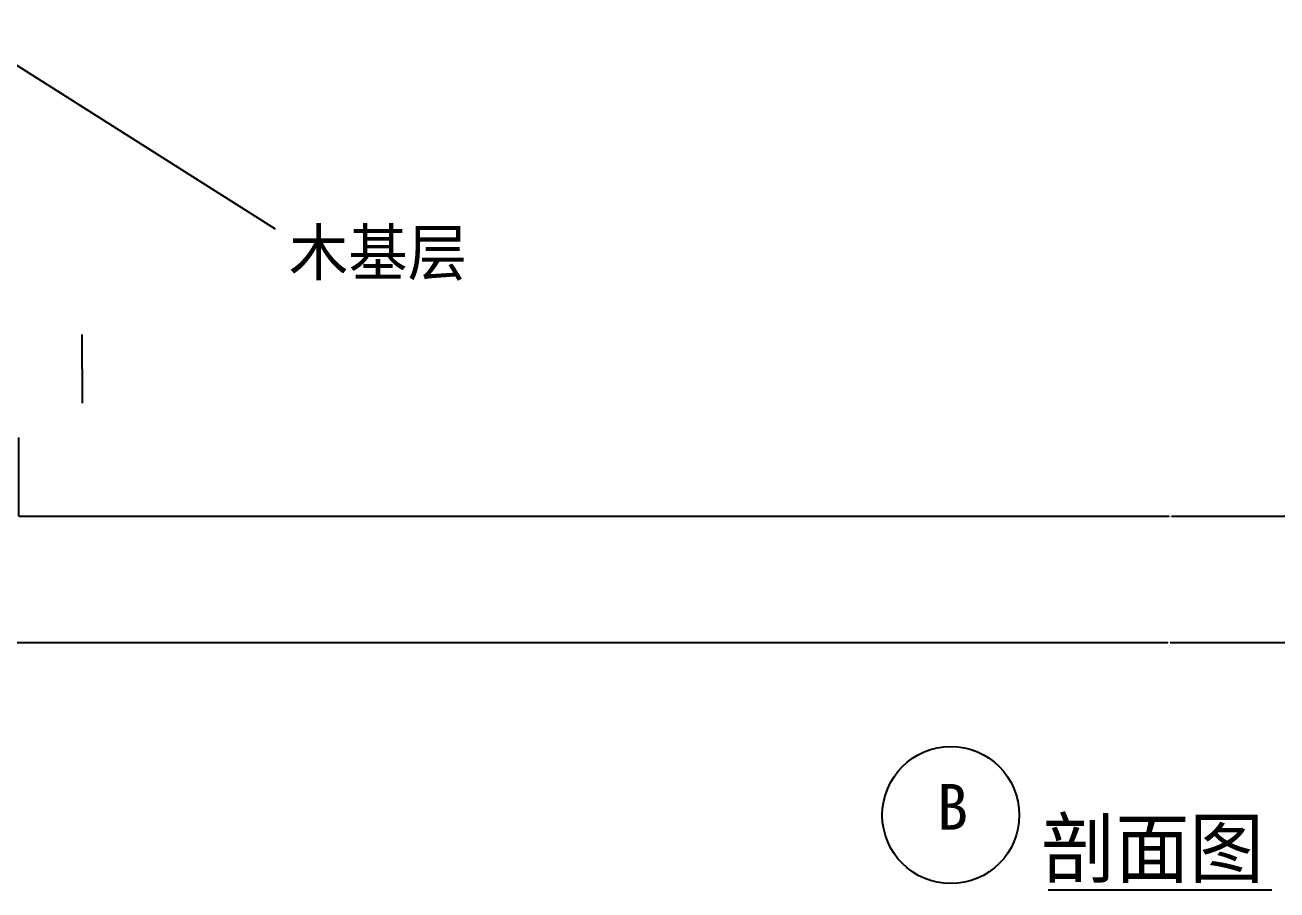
# Model space of a CAD drawing. Header units: metres. Extents: x 80 to 5348, y 323 to 6956.
# Drawn here: x 1196 to 2841, y 323 to 1458 of the extents above; entities that cross this region are included whole.
import ezdxf

# ---------------------------------------------------------------- set-up
doc = ezdxf.new("R2010")
doc.units = ezdxf.units.M
for name, color, linetype in [('BH', 3, 'Continuous'), ('DIM', 3, 'Continuous'), ('TEXT', 3, 'Continuous')]:
    doc.layers.add(name, color=color, linetype=linetype)
doc.dimstyles.get("Standard").update_dxf_attribs({"dimtxt": 2.5, "dimasz": 2.5, "dimexe": 1.25, "dimexo": 0.625, "dimtad": 1, "dimcen": 2.5, "dimazin": 3, "dimtfac": 1, "dimtmove": 0, "dimatfit": 3})

# ---------------------------------------------------------------- blocks, each defined once
blk = doc.blocks.new('*D2')
for p, q in [((961.52, 738.15), (961.52, 647.67)), ((4435.96, 738.15), (4435.96, 647.67)), ((961.77, 647.67), (2697.24, 647.67)), ((2700.24, 647.67), (4435.71, 647.67))]:
    blk.add_line(p, q)
at = {"layer": 'Defpoints'}
for p in [(961.52, 738.15), (4435.96, 738.15), (961.52, 647.67)]:
    blk.add_point(p, dxfattribs=at)
at = {"layer": 'TEXT', "insert": (2698.74, 647.67), "char_height": 1, "attachment_point": 5}
blk.add_mtext('960', dxfattribs=at)
blk = doc.blocks.new('*D3')
for p, q in [((1187.49, 916.74), (1187.49, 813.15)), ((4213.74, 920.49), (4213.74, 813.15)), ((1187.74, 813.15), (2699.115, 813.15)), ((2702.115, 813.15), (4213.49, 813.15))]:
    blk.add_line(p, q)
at = {"layer": 'Defpoints'}
for p in [(1187.49, 916.74), (4213.74, 920.49), (1187.49, 813.15)]:
    blk.add_point(p, dxfattribs=at)
at = {"layer": 'DIM', "insert": (2700.615, 813.15), "char_height": 1, "attachment_point": 5}
blk.add_mtext('740', dxfattribs=at)
blk = doc.blocks.new('*D5')
for p, q in [((1270.81, 1051.69), (1270.81, 1006.69)), ((1270.56, 1006.69), (1270.31, 1006.69)), ((1270.81, 1006.69), (1271.44, 1006.69)), ((1271.44, 961.69), (1271.44, 1006.69)), ((1271.69, 1006.69), (1271.94, 1006.69))]:
    blk.add_line(p, q)
at = {"layer": 'Defpoints'}
for p in [(1270.81, 1051.69), (1270.81, 1006.69), (1271.44, 961.69)]:
    blk.add_point(p, dxfattribs=at)
at = {"layer": 'DIM', "insert": (1271.125, 1007.815), "char_height": 1, "attachment_point": 5}
blk.add_mtext('25', dxfattribs=at)

msp = doc.modelspace()

# ---------------------------------------------------------------- linework, layer by layer
at = {"layer": 'TEXT'}
msp.add_line((2539.98, 322.64), (2833.85, 322.64), dxfattribs=at)
msp.add_circle((2412.2, 420.9), 90, dxfattribs=at)

# ---------------------------------------------------------------- texts
at = {"layer": 'DIM'}
for s, p in [('木基层', (1542.74, 1129.53)), ('B', (2394.07, 401.7))]:
    msp.add_text(s, height=60, dxfattribs=at).set_placement(p)
at = {"layer": 'TEXT'}
msp.add_text('剖面图', height=75, dxfattribs=at).set_placement((2530.78, 339.83))

# ---------------------------------------------------------------- dimensions: what is measured, and where the dimension line sits
at = {"layer": 'DIM'}
for base, p1, p2, text, picture, middle in [((1270.81, 1006.69), (1270.81, 1051.69), (1271.44, 961.69), '25', '*D5', (1271.125, 1007.815)), ((1187.49, 813.15), (1187.49, 916.74), (4213.74, 920.49), '740', '*D3', (2700.615, 813.15))]:
    dim = msp.add_linear_dim(base=base, p1=p1, p2=p2, text=text, dimstyle='Standard', dxfattribs=at)
    dim.commit()
    dim.dimension.update_dxf_attribs({"geometry": picture, "text_midpoint": middle})
at = {"layer": 'TEXT'}
dim = msp.add_linear_dim(base=(961.52, 647.67), p1=(961.52, 738.15), p2=(4435.96, 738.15), text='960', dimstyle='Standard', dxfattribs=at)
dim.commit()
dim.dimension.update_dxf_attribs({"geometry": '*D2', "text_midpoint": (2698.74, 647.67)})

# ---------------------------------------------------------------- leaders
at = {"layer": 'BH'}
msp.add_leader([(1101.58, 1458.03), (1524.71, 1190.39)], dimstyle='Standard', dxfattribs=at)

doc.saveas('drawing.dxf')
